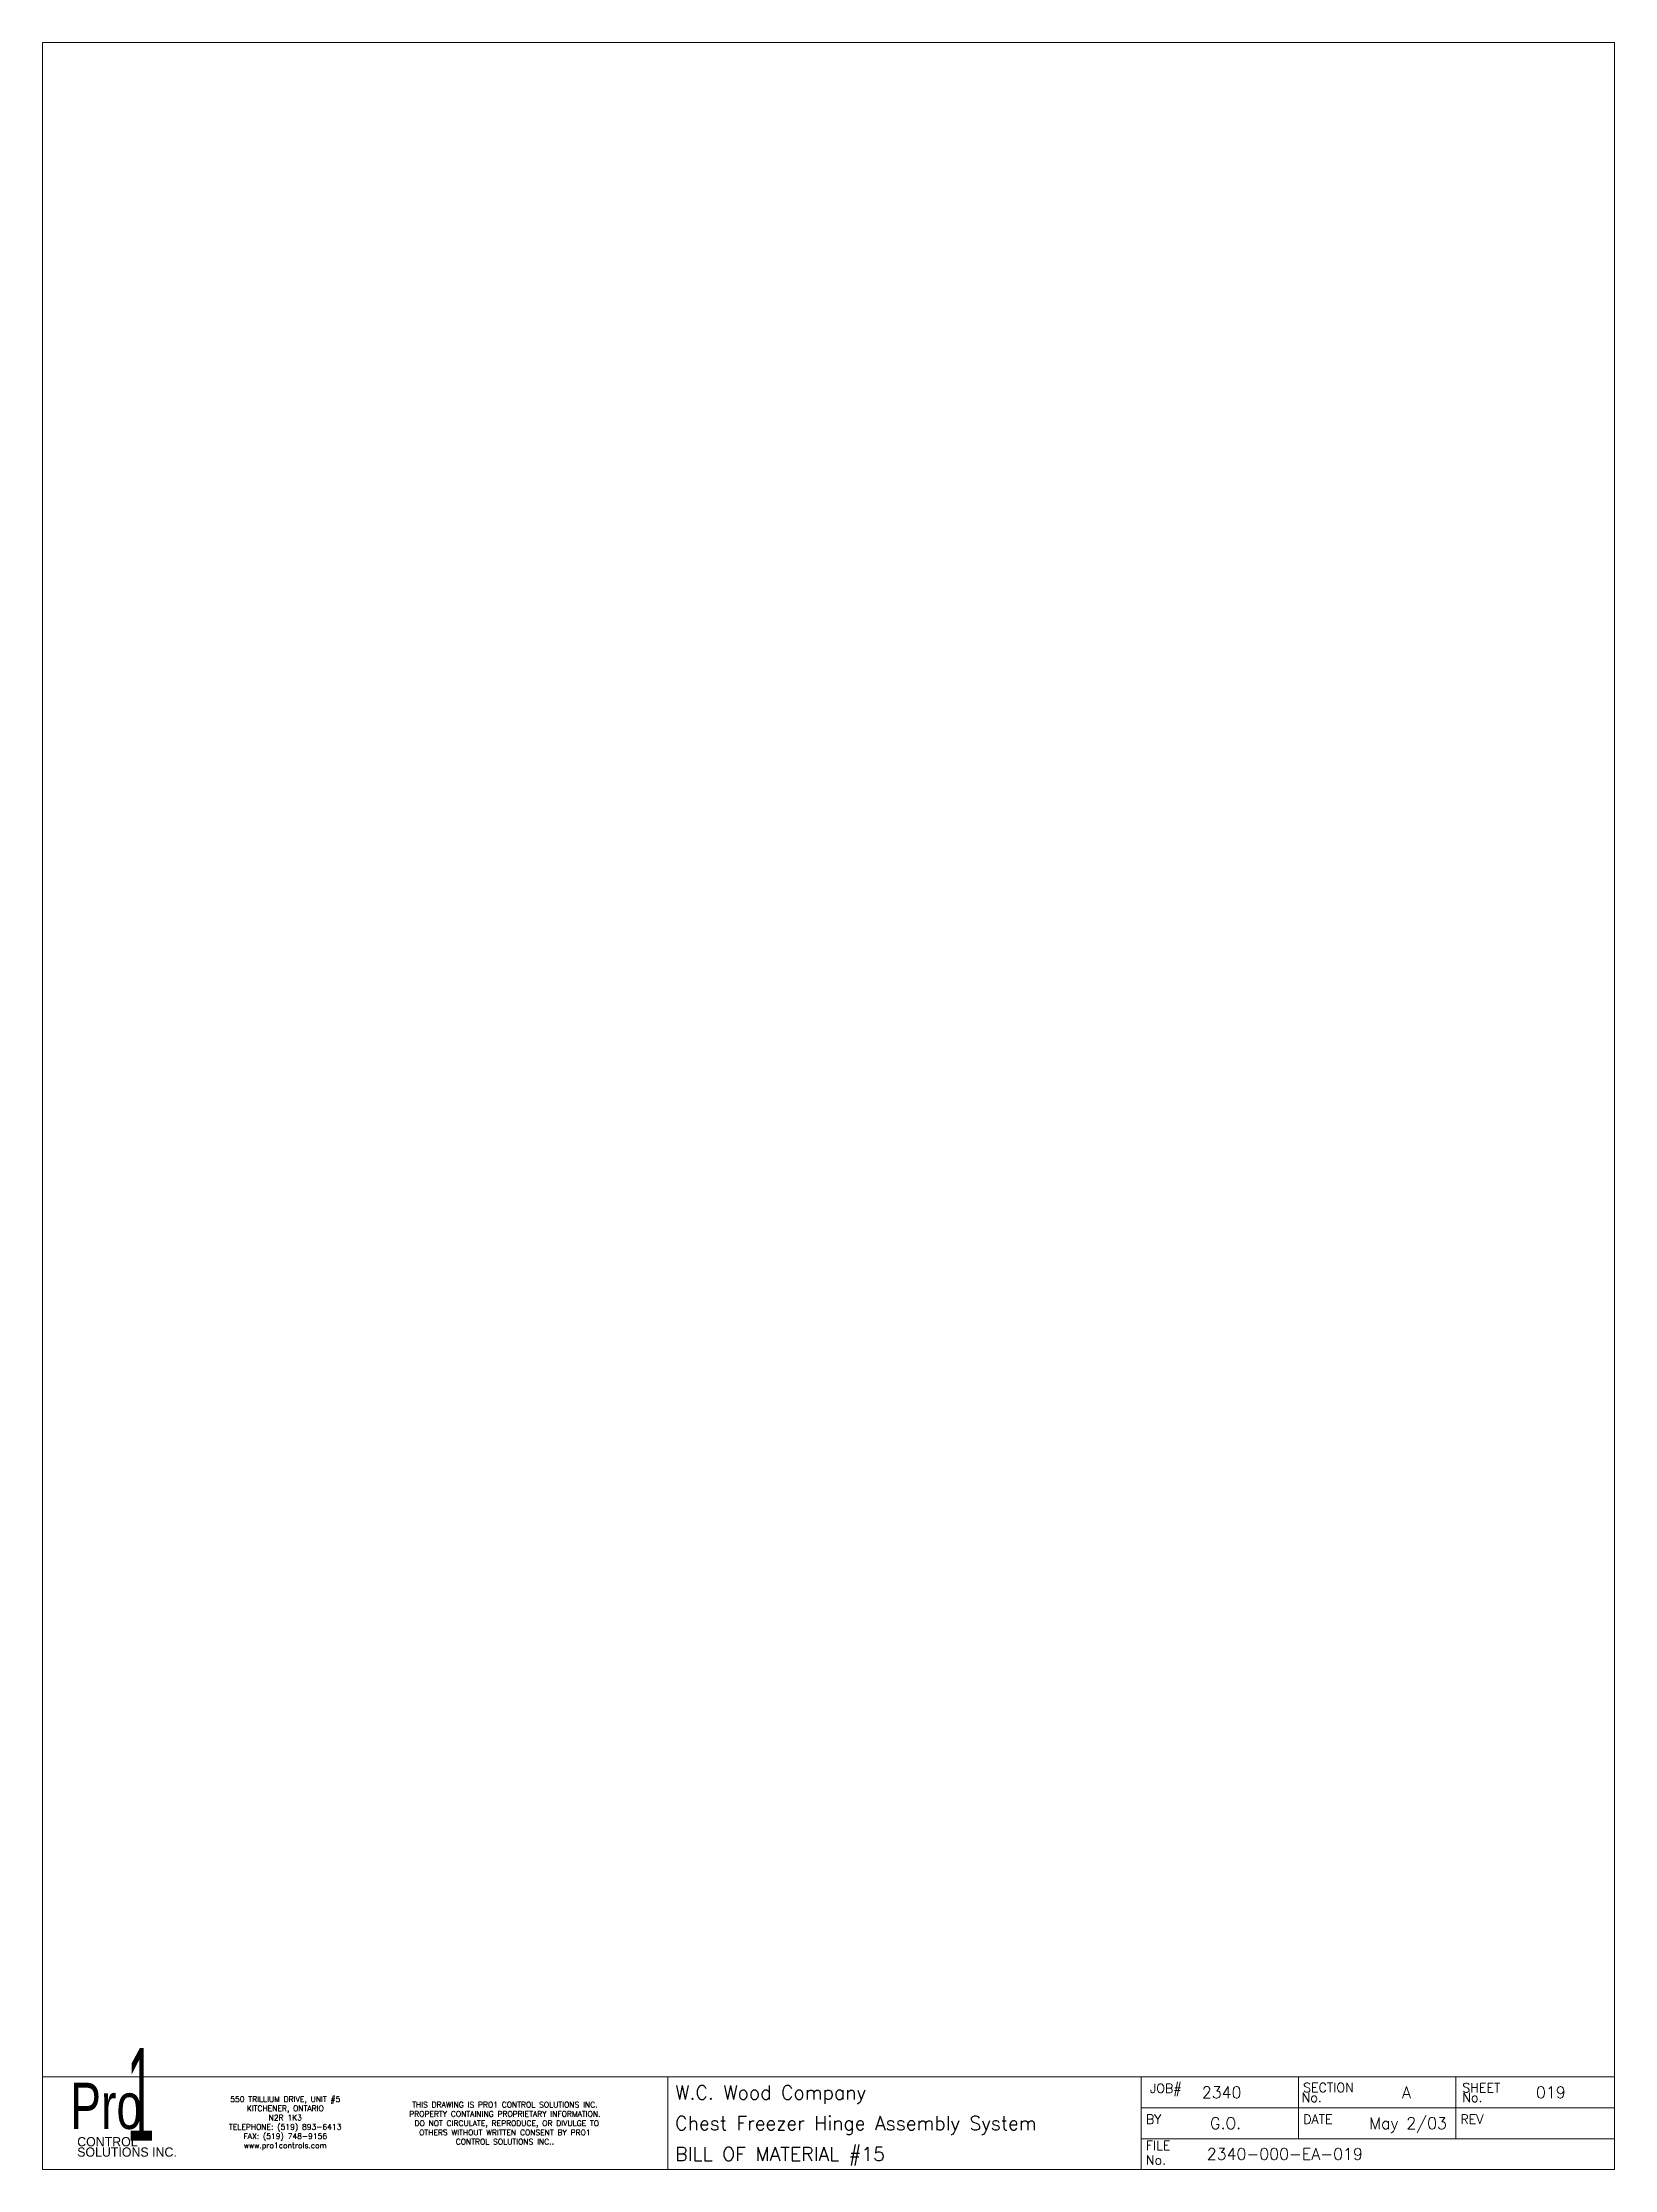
# Model space of a CAD drawing. Header units: inches. Extents: x 0 to 17, y 0 to 23.
import ezdxf
from ezdxf.enums import TextEntityAlignment as Align

# ---------------------------------------------------------------- set-up
doc = ezdxf.new("R2010")
doc.units = ezdxf.units.IN
doc.header["$MEASUREMENT"] = 0
doc.layers.get('0').update_dxf_attribs({"lineweight": 5})
for name, color, linetype, lineweight in [('BOARDER', 5, 'Continuous', 5), ('MISC', 2, 'Continuous', 5), ('Title_Block_Info', 2, 'Continuous', 5)]:
    doc.layers.add(name, color=color, linetype=linetype, lineweight=lineweight)
doc.styles.add('SIVAN', font='sivan.TTF', dxfattribs={"height": 1})
doc.styles.add('STACCO', font='STAC222N.TTF', dxfattribs={"height": 1})
doc.styles.get("Standard").update_dxf_attribs({"font": 'romans.shx'})
doc.styles.add('WD', font='romans.shx')

# ---------------------------------------------------------------- blocks, each defined once
blk = doc.blocks.new('TB_P')
at = {"color": 5}
blk.add_line((6.764, 0), (6.764, 1), dxfattribs=at)
at = {"color": 5, "linetype": 'Continuous'}
blk.add_line((15.283, 1), (15.283, 0.667), dxfattribs=at)
blk.add_lwpolyline([(0, 0), (17, 0), (17, 23), (0, 23)], close=True, dxfattribs=at)
at = {"layer": 'BOARDER', "linetype": 'Continuous'}
for p, q in [((0, 1), (17, 1)), ((0, 1), (0, 0)), ((11.882, 1), (11.882, 0.667)), ((11.882, 1), (11.882, 0)), ((11.882, 1), (11.882, 0)), ((11.882, 1), (11.882, 0)), ((13.583, 1), (13.583, 0.667)), ((11.882, 0.667), (17, 0.667)), ((13.583, 0.667), (13.583, 0.333)), ((15.283, 0.667), (15.283, 0.333)), ((11.882, 0.333), (17, 0.333))]:
    blk.add_line(p, q, dxfattribs=at)
at = {"color": 5, "char_height": 0.06, "attachment_point": 5, "style": 'WD'}
for s, insert, width in [('550 TRILLIUM DRIVE, UNIT #5\\PKITCHENER, ONTARIO\\PN2R 1K3\\PTELEPHONE: (519) 893-6413\\PFAX: (519) 748-9156\\Pwww.pro1controls.com', (2.625, 0.5), 1.804), ('THIS DRAWING IS PRO1 CONTROL SOLUTIONS INC. PROPERTY CONTAINING PROPRIETARY INFORMATION.  DO NOT CIRCULATE, REPRODUCE, OR DIVULGE TO OTHERS WITHOUT WRITTEN CONSENT BY PRO1 CONTROL SOLUTIONS INC..', (5, 0.5), 2.264)]:
    blk.add_mtext(s, dxfattribs=dict(at, insert=insert, width=width))
at = {"color": 2, "linetype": 'Continuous', "style": 'WD', "flags": 1}
for tag, p in [('REV1_NO', (1.734, 3.29)), ('REV1_BY', (7.303, 3.29)), ('REV1_DATE', (9.562, 3.29)), ('REV2_NO', (1.734, 3.04)), ('REV2_BY', (7.303, 3.04)), ('REV2_DATE', (9.562, 3.04)), ('REV3_NO', (1.734, 2.79)), ('REV3_BY', (7.303, 2.79)), ('REV3_DATE', (9.562, 2.79)), ('REV4_NO', (1.734, 2.54)), ('REV4_BY', (7.303, 2.54)), ('REV4_DATE', (9.562, 2.54)), ('REV5_NO', (1.734, 2.29)), ('REV5_BY', (7.303, 2.29)), ('REV5_DATE', (9.562, 2.29)), ('REV6_NO', (1.734, 2.04)), ('REV6_BY', (7.303, 2.04)), ('REV6_DATE', (9.562, 2.04)), ('REV7_NO', (1.734, 1.79)), ('REV7_BY', (7.303, 1.79)), ('REV7_DATE', (9.562, 1.79)), ('REV8_NO', (1.734, 1.54)), ('REV8_BY', (7.303, 1.54)), ('REV8_DATE', (9.562, 1.54)), ('REV9_NO', (1.734, 1.29)), ('REV9_BY', (7.303, 1.29)), ('REV9_DATE', (9.562, 1.29))]:
    blk.add_attdef(tag, text='', height=0.15, dxfattribs=at).set_placement(p, align=Align.MIDDLE_CENTER)
for tag, p in [('REV1_CHANGE', (2.292, 3.29)), ('REV2_CHANGE', (2.292, 3.04)), ('REV3_CHANGE', (2.292, 2.79)), ('REV4_CHANGE', (2.292, 2.54)), ('REV5_CHANGE', (2.292, 2.29)), ('REV6_CHANGE', (2.292, 2.04)), ('REV7_CHANGE', (2.292, 1.79)), ('REV8_CHANGE', (2.292, 1.54)), ('REV9_CHANGE', (2.292, 1.29))]:
    blk.add_attdef(tag, text='', height=0.15, dxfattribs=at).set_placement(p, align=Align.MIDDLE_LEFT)
at = {"layer": 'BOARDER', "lineweight": 0}
for s, height, style, width, p in [('1', 1, 'SIVAN', 0.4, (1.062, 0.812)), ('Pro', 0.5, 'STACCO', 0.75, (0.688, 0.688))]:
    blk.add_text(s, height=height, dxfattribs=dict(at, style=style, width=width)).set_placement(p, align=Align.MIDDLE_CENTER)
at = {"layer": 'BOARDER', "linetype": 'Continuous', "style": 'WD'}
for s, p in [('JOB#', (11.976, 0.827)), ('SECTION', (13.633, 0.835)), ('SHEET', (15.354, 0.834)), ('No.', (13.617, 0.729)), ('No.', (15.354, 0.729)), ('BY', (11.933, 0.493)), ('DATE', (13.634, 0.493)), ('REV', (15.334, 0.493)), ('FILE', (11.932, 0.21)), ('No.', (11.932, 0.052))]:
    blk.add_text(s, height=0.1, dxfattribs=at).set_placement(p)
at = {"layer": 'BOARDER', "lineweight": 0, "style": 'STACCO'}
for s, p in [('SOLUTIONS INC.', (0.375, 0.188)), ('CONTROL', (0.375, 0.3))]:
    blk.add_text(s, height=0.1, dxfattribs=at).set_placement(p, align=Align.MIDDLE_LEFT)
at = {"layer": 'Title_Block_Info', "ltscale": 0.1}
for tag, p in [('CUSTOMER', (6.842, 0.833)), ('JOB DESCRIPTION LINE', (6.842, 0.5)), ('DRAWING DESCRIPTION', (6.842, 0.167))]:
    blk.add_attdef(tag, text='', height=0.15, dxfattribs=at).set_placement(p, align=Align.MIDDLE_LEFT)
at = {"layer": 'Title_Block_Info', "ltscale": 0.1, "style": 'WD'}
for tag, p in [('JOB #', (12.752, 0.833)), ('SEC. NO.', (14.75, 0.833)), ('SHT. NO.', (16.312, 0.833)), ('NAME', (12.795, 0.5)), ('REV', (16.194, 0.5))]:
    blk.add_attdef(tag, text='', height=0.125, dxfattribs=at).set_placement(p, align=Align.MIDDLE_CENTER)
blk.add_attdef('DATE', text='', height=0.125, dxfattribs=at).set_placement((15.188, 0.5), align=Align.MIDDLE_RIGHT)
blk.add_attdef('FILE NUMBER', text='', height=0.125, dxfattribs=at).set_placement((12.591, 0.167), align=Align.MIDDLE_LEFT)

msp = doc.modelspace()

# ---------------------------------------------------------------- block references
ref = msp.add_blockref('TB_P', (0, 0))
ref.add_attrib('CUSTOMER', 'W.C. Wood Company', dxfattribs={"layer": 'MISC', "ltscale": 0.1, "height": 0.15}).set_placement((6.842, 0.833), align=Align.MIDDLE_LEFT)
ref.add_attrib('JOB DESCRIPTION LINE', 'Chest Freezer Hinge Assembly System', dxfattribs={"layer": 'MISC', "ltscale": 0.1, "height": 0.15}).set_placement((6.842, 0.5), align=Align.MIDDLE_LEFT)
ref.add_attrib('DRAWING DESCRIPTION', 'BILL OF MATERIAL #15', dxfattribs={"layer": 'MISC', "ltscale": 0.1, "height": 0.15}).set_placement((6.842, 0.167), align=Align.MIDDLE_LEFT)
ref.add_attrib('JOB #', '2340', dxfattribs={"layer": 'MISC', "ltscale": 0.1, "height": 0.125, "style": 'WD'}).set_placement((12.752, 0.833), align=Align.MIDDLE_CENTER)
ref.add_attrib('SEC. NO.', 'A', dxfattribs={"layer": 'MISC', "ltscale": 0.1, "height": 0.125, "style": 'WD'}).set_placement((14.75, 0.833), align=Align.MIDDLE_CENTER)
ref.add_attrib('SHT. NO.', '019', dxfattribs={"layer": 'MISC', "ltscale": 0.1, "height": 0.125, "style": 'WD'}).set_placement((16.312, 0.833), align=Align.MIDDLE_CENTER)
ref.add_attrib('FILE NUMBER', '2340-000-EA-019', dxfattribs={"layer": 'MISC', "ltscale": 0.1, "height": 0.125, "style": 'WD'}).set_placement((12.591, 0.167), align=Align.MIDDLE_LEFT)
ref.add_attrib('NAME', 'G.O.', dxfattribs={"layer": 'MISC', "ltscale": 0.1, "height": 0.125, "style": 'WD'}).set_placement((12.795, 0.5), align=Align.MIDDLE_CENTER)
ref.add_attrib('DATE', 'May 2/03', dxfattribs={"layer": 'MISC', "ltscale": 0.1, "height": 0.125, "style": 'WD'}).set_placement((15.188, 0.5), align=Align.MIDDLE_RIGHT)

doc.saveas('drawing.dxf')
